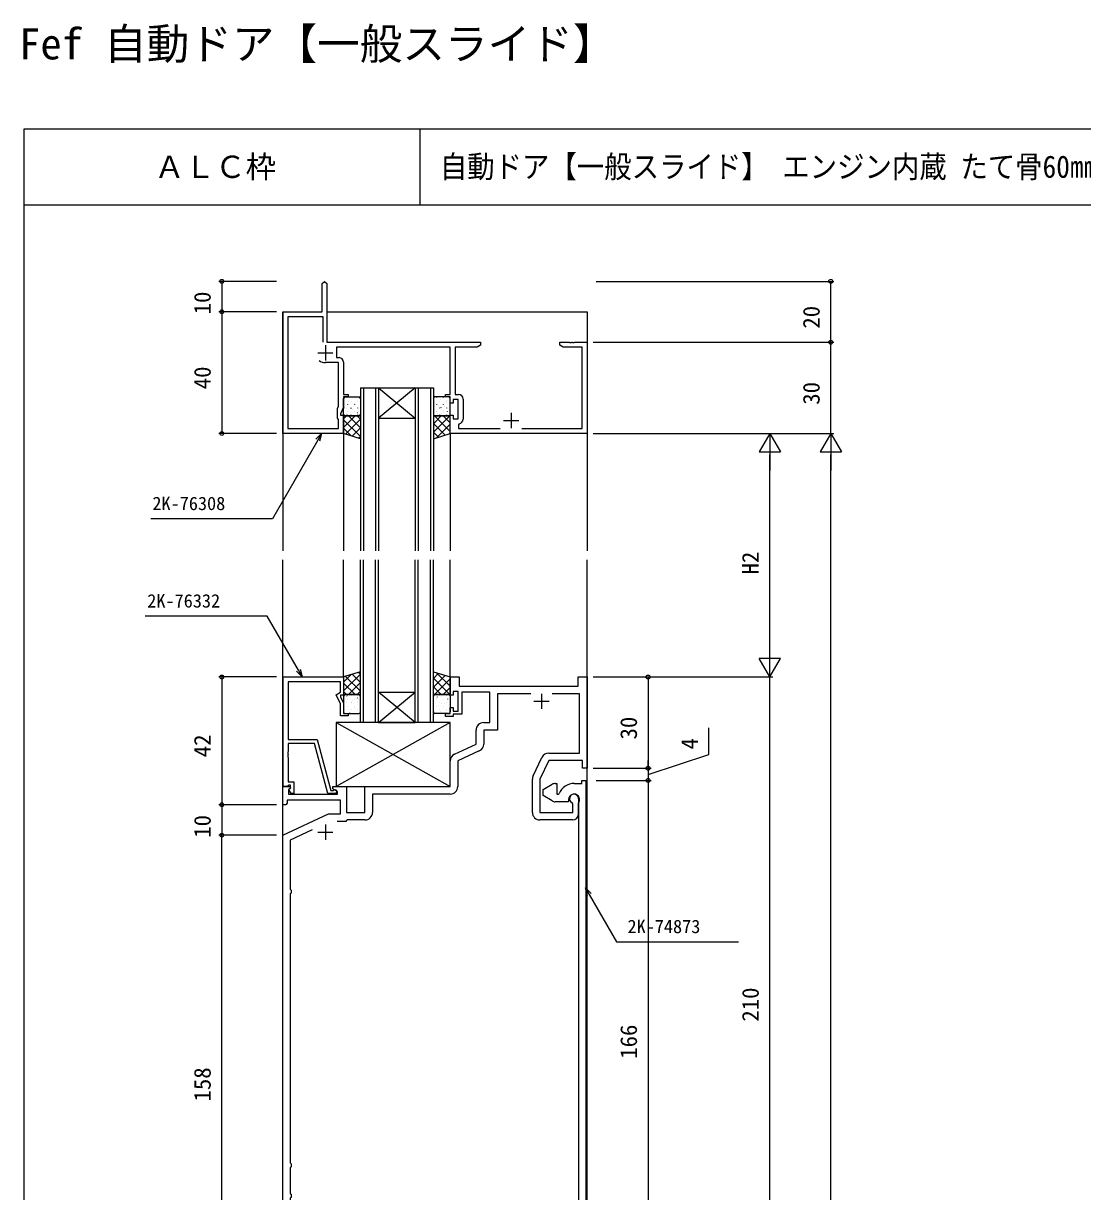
# Model space of a CAD drawing. Units: millimetres, scale not verified. Extents: x -437 to 438, y -681 to 679.
# Drawn here: x -436.9 to -89, y 294.7 to 678.6 of the extents above; entities that cross this region are included whole.
import ezdxf
from ezdxf.enums import TextEntityAlignment as Align

# ---------------------------------------------------------------- set-up
doc = ezdxf.new("R2010")
doc.units = ezdxf.units.MM
doc.header["$LTSCALE"] = 4
for name, color, linetype in [('0-1_USER1', 3, 'Continuous'), ('0-2_YKK_11', 7, 'Continuous'), ('0-3_YKK_12', 2, 'Continuous'), ('0-4_YKK_13', 4, 'Continuous'), ('0-6_YKK_D', 6, 'Continuous'), ('0-7_YKK_ZWAK', 7, 'Continuous')]:
    doc.layers.add(name, color=color, linetype=linetype)
doc.styles.add('ＭＳ ゴシック', font='')
doc.styles.get('ＭＳ ゴシック').set_extended_font_data('MS Gothic')

msp = doc.modelspace()

# ---------------------------------------------------------------- linework, layer by layer
at = {"layer": '0-2_YKK_11'}
for p, q in [((-337.7, 572.8), (-337.7, 567.8)), ((-340.2, 570.3), (-335.2, 570.3)), ((-292.47, 555.13), (-292.47, 548.47)), ((-276.7, 550.6), (-276.7, 545.6)), ((-279.2, 548.1), (-274.2, 548.1)), ((-266.7, 458.3), (-266.7, 453.3)), ((-269.2, 455.8), (-264.2, 455.8)), ((-269.458, 431.309), (-266.578, 437.373)), ((-269.7, 419.3), (-269.7, 430.236)), ((-254.5, 423.8), (-254.5, 418.8)), ((-337.7, 415.3), (-337.7, 410.3)), ((-256.5, 416.8), (-267.2, 416.8)), ((-340.2, 412.8), (-335.2, 412.8))]:
    msp.add_line(p, q, dxfattribs=at)
for points in [[(-331.7, 567.23), (-331.7, 556.6), (-330.2, 556.6), (-330.2, 555.8), (-331.7, 555.8), (-331.7, 552.445), (-332.7, 550.3), (-332.7, 549.8), (-331.7, 549.8), (-331.7, 543.8), (-351.7, 543.8), (-351.7, 583.8), (-338.7, 583.8), (-338.7, 593.05), (-337.95, 593.8), (-337.2, 593.05), (-337.2, 573.8), (-286.7, 573.8), (-286.7, 572.8), (-287.791, 572.17), (-295.07, 572.17), (-295.07, 556.63), (-293.97, 556.63)], [(-338.4, 573.8), (-338.4, 582.17), (-350.07, 582.17), (-350.07, 545.43), (-333.33, 545.43), (-333.33, 548.43), (-333.7, 548.8), (-333.7, 552.012), (-333.33, 552.806), (-333.33, 567.1), (-337.7, 567.1)], [(-273.164, 545.43), (-253.33, 545.43), (-253.33, 572.17), (-259.609, 572.17), (-260.7, 572.8), (-260.7, 573.8), (-257.658, 573.8), (-257.475, 573.68), (-256.925, 573.68), (-256.742, 573.8), (-256.658, 573.8), (-256.475, 573.68), (-255.925, 573.68), (-255.742, 573.8), (-251.7, 573.8), (-251.7, 543.8), (-296.7, 543.8), (-296.7, 549.8), (-295.7, 549.8), (-295.7, 548.6), (-294.1, 548.6), (-294.1, 555), (-295.7, 555), (-295.7, 553.8), (-296.7, 553.8), (-296.7, 555.8), (-298.2, 555.8), (-298.2, 556.6), (-296.7, 556.6), (-296.7, 572.17), (-334, 572.17), (-334, 568.73), (-333.2, 568.73)], [(-293.745, 546.987), (-294, 546.69), (-294, 545.43), (-280.236, 545.43)], [(-351.5, 427.8), (-351.5, 463.8), (-331.7, 463.8), (-331.7, 457.8), (-332.7, 457.8), (-332.7, 457.3), (-331.7, 455.155), (-331.7, 451.8), (-330.2, 451.8), (-330.2, 451), (-332.7, 451), (-332.7, 454.934), (-334.12, 457.98), (-332.7, 458.8), (-332.7, 462.17), (-349.87, 462.17), (-349.87, 443.3), (-340.402, 443.3), (-335.9, 426.5), (-335.066, 426.5), (-334.877, 426.567)], [(-285.7, 448.8), (-283.7, 448.8), (-283.7, 458.8), (-292.9, 458.8), (-292.9, 451.6), (-295.7, 451.6), (-295.7, 450.8), (-298.2, 450.8), (-298.2, 451.8), (-296.7, 451.8), (-296.7, 453.8), (-295.7, 453.8), (-295.7, 452.6), (-294.1, 452.6), (-294.1, 459), (-295.7, 459), (-295.7, 457.8), (-296.7, 457.8), (-296.7, 463.8), (-293.7, 463.8), (-293.7, 460.8), (-254.7, 460.8), (-254.7, 463.8), (-251.7, 463.8), (-251.7, 433.8), (-253.2, 433.8), (-253.2, 436.3), (-264.32, 436.3), (-267.2, 430.236), (-267.2, 419.3), (-256.43, 419.3), (-256.43, 422.155), (-256.608, 422.429)], [(-270.164, 458.3), (-281.2, 458.3), (-281.2, 446.3), (-285.7, 446.3), (-285.7, 441.764)], [(-264.32, 438.8), (-254.2, 438.8), (-254.2, 458.3), (-263.236, 458.3)], [(-295.257, 438.473), (-288.2, 441.764), (-288.2, 446.3)], [(-334.5, 425.5), (-336.874, 425.5), (-341.269, 441.9), (-349.87, 441.9), (-349.87, 439.258), (-349.99, 439.075), (-349.99, 438.525), (-349.87, 438.342), (-349.87, 438.258), (-349.99, 438.075), (-349.99, 437.525), (-349.87, 437.342), (-349.87, 429.3), (-348.1, 429.3), (-348.1, 425.5), (-348.923, 425.5), (-349.674, 426.8), (-349.1, 427.374), (-349.1, 428.3), (-349.67, 428.3), (-349.87, 428.1), (-350.17, 427.8), (-351.5, 427.8)], [(-287.143, 439.498), (-294.2, 436.207), (-294.2, 427.8)], [(-324.7, 427.8), (-296.7, 427.8), (-296.7, 436.207)], [(-351.7, 253.8), (-351.7, 411.8), (-336.688, 418.8), (-332.7, 418.8), (-332.7, 423.37), (-350.2, 423.37), (-350.2, 422.3), (-350.7, 421.8), (-351.7, 421.8), (-351.7, 427.8), (-349.4, 427.8), (-349.19, 427.286), (-349.192, 427.283), (-349.77, 426.706), (-349.77, 425.3), (-333.7, 425.3), (-333.7, 426.134), (-335.2, 427), (-335.2, 427.8), (-330.7, 427.8), (-330.7, 419.3), (-324.7, 419.3), (-324.7, 427.8)], [(-263.2, 423.068), (-266.2, 424.8), (-266.2, 426.8), (-263.2, 428.532)], [(-262.2, 428.8), (-261.7, 428.8), (-261.7, 425.3), (-261.191, 425.3), (-260.913, 425.487)], [(-256, 428.8), (-253.5, 428.8), (-253.5, 429.8), (-252.2, 429.8)], [(-252.2, 429.8), (-252.2, 253.8)], [(-296.7, 425.3), (-322.2, 425.3), (-322.2, 419.3)], [(-257.8, 423.5), (-257.8, 422.8), (-262.2, 422.8)], [(-254.4, 263.8), (-254.4, 418.546), (-254.44, 418.696), (-254.445, 418.705), (-254.455, 418.722), (-254.46, 418.73), (-254.5, 418.88), (-254.5, 422.418), (-254.457, 422.573)], [(-324.7, 416.8), (-330.5, 416.8), (-330.7, 416.6), (-331, 416.3), (-333.839, 416.3)], [(-341.999, 413.565), (-349.2, 410.207), (-349.2, 394.094), (-348.938, 393.796), (-348.938, 392.804), (-349.2, 392.506), (-349.2, 304.094), (-348.938, 303.796), (-348.938, 302.804), (-349.2, 302.506), (-349.2, 294.094), (-348.938, 293.796), (-348.938, 292.804), (-349.2, 292.506), (-349.2, 278.3), (-341.554, 278.3)]]:
    msp.add_lwpolyline(points, dxfattribs=at)
for centre, radius, start, end in [((-333.2, 567.23), 1.5, 0.00001, 89.99999), ((-337.7, 570.3), 3.2, 231.63348, 269.99999), ((-293.97, 555.13), 1.5, 0.00001, 89.99999), ((-293.97, 548.47), 1.5, 278.62693, 360), ((-285.7, 446.3), 2.5, 90.00001, 179.99999), ((-288.2, 441.764), 2.5, 295, 0), ((-294.2, 436.207), 2.5, 115.00001, 180.00001), ((-264.32, 436.3), 2.5, 90, 154.59228), ((-267.2, 430.236), 2.5, 154.5923, 180), ((-334.5, 426.1), 0.6, 270.00003, 128.94244), ((-296.7, 427.8), 2.5, 270.00001, 359.99999), ((-262.2, 426.8), 2, 89.99998, 120), ((-256, 423.5), 5.3, 89.99999, 157.9757), ((-262.2, 424.8), 2, 240, 270.00002), ((-256, 423.5), 1.8, 328.99728, 179.99999), ((-256, 423.8), 1.5, 0.00002, 246.07405), ((-324.7, 419.3), 2.5, 270.00001, 359.99999), ((-267.2, 419.3), 2.5, 180.00001, 269.99999), ((-256.5, 418.8), 2, 270.00001, 359.99999)]:
    msp.add_arc(centre, radius, start, end, dxfattribs=at)
at = {"layer": '0-3_YKK_12'}
for p, q in [((-351.7, 583.8), (-351.7, 505.3)), ((-351.7, 583.8), (-351.4, 583.8)), ((-337.2, 583.8), (-251.7, 583.8)), ((-251.7, 583.8), (-251.7, 505.3)), ((-326.2, 558.8), (-320.2, 558.8)), ((-326.2, 558.8), (-326.2, 505.3)), ((-325.2, 558.8), (-325.2, 505.3)), ((-321.2, 558.8), (-321.2, 505.3)), ((-320.2, 558.8), (-308.2, 558.8)), ((-320.2, 558.8), (-308.2, 548.8)), ((-308.2, 558.8), (-320.2, 548.8)), ((-320.2, 558.8), (-320.2, 505.3)), ((-308.2, 558.8), (-302.2, 558.8)), ((-308.2, 558.8), (-308.2, 505.3)), ((-307.2, 558.8), (-307.2, 505.3)), ((-303.2, 558.8), (-303.2, 505.3)), ((-302.2, 558.8), (-302.2, 505.3)), ((-320.2, 548.8), (-308.2, 548.8)), ((-331.7, 543.8), (-331.7, 505.3)), ((-296.7, 543.8), (-296.7, 505.3)), ((-351.7, 120.8), (-351.7, 502.3)), ((-331.7, 463.8), (-331.7, 502.3)), ((-326.2, 448.8), (-326.2, 502.3)), ((-325.2, 448.8), (-325.2, 502.3)), ((-321.2, 448.8), (-321.2, 502.3)), ((-320.2, 448.8), (-320.2, 502.3)), ((-308.2, 448.8), (-308.2, 502.3)), ((-307.2, 448.8), (-307.2, 502.3)), ((-303.2, 448.8), (-303.2, 502.3)), ((-302.2, 448.8), (-302.2, 502.3)), ((-296.7, 463.8), (-296.7, 502.3)), ((-251.7, 120.8), (-251.7, 502.3)), ((-320.2, 458.8), (-308.2, 458.8)), ((-320.2, 448.8), (-308.2, 458.8)), ((-308.2, 448.8), (-320.2, 458.8)), ((-320.2, 448.8), (-326.2, 448.8)), ((-320.2, 448.8), (-308.2, 448.8)), ((-302.2, 448.8), (-308.2, 448.8))]:
    msp.add_line(p, q, dxfattribs=at)
at = {"layer": '0-4_YKK_13'}
for p, q in [((-331.7, 550.085), (-331.7, 555.3)), ((-331.485, 554.44), (-331.485, 554.478)), ((-331.2, 555.8), (-326.7, 555.8)), ((-330.274, 555.651), (-330.274, 555.689)), ((-330.274, 553.371), (-330.274, 553.409)), ((-329.962, 554.402), (-329.96, 554.409)), ((-329.821, 555.634), (-329.78, 555.697)), ((-329.243, 554.44), (-329.243, 554.478)), ((-328.091, 553.67), (-328.088, 553.677)), ((-328.031, 555.651), (-328.031, 555.689)), ((-328.031, 553.371), (-328.031, 553.409)), ((-327, 554.44), (-327, 554.478)), ((-326.2, 555.3), (-326.2, 550.085)), ((-302.2, 555.3), (-302.2, 550.085)), ((-297.2, 555.8), (-301.7, 555.8)), ((-301.121, 555.651), (-301.121, 555.689)), ((-301.121, 553.371), (-301.121, 553.409)), ((-300.611, 553.048), (-300.609, 553.055)), ((-300.09, 554.44), (-300.09, 554.478)), ((-299.883, 555.106), (-299.88, 555.113)), ((-298.879, 555.651), (-298.879, 555.689)), ((-298.879, 553.371), (-298.879, 553.409)), ((-297.911, 554.656), (-297.909, 554.663)), ((-297.848, 554.44), (-297.848, 554.478)), ((-296.7, 550.085), (-296.7, 555.3)), ((-331.7, 548.629), (-330.744, 549.585)), ((-331.7, 545.801), (-327.916, 549.585)), ((-331.519, 550.004), (-331.517, 550.012)), ((-331.485, 552.16), (-331.485, 552.198)), ((-331.485, 549.88), (-331.485, 549.918)), ((-326.7, 549.585), (-331.2, 549.585)), ((-330.791, 552.062), (-330.788, 552.069)), ((-330.602, 550.015), (-330.561, 550.078)), ((-330.274, 551.091), (-330.274, 551.129)), ((-330.121, 549.585), (-326.2, 545.663)), ((-329.267, 552.032), (-329.226, 552.095)), ((-329.243, 552.16), (-329.243, 552.198)), ((-329.243, 549.88), (-329.243, 549.918)), ((-328.819, 551.613), (-328.817, 551.62)), ((-328.031, 551.091), (-328.031, 551.129)), ((-327.293, 549.585), (-326.2, 548.492)), ((-327.225, 550.678), (-327.183, 550.741)), ((-327, 552.16), (-327, 552.198)), ((-327, 549.88), (-327, 549.918)), ((-326.86, 551.128), (-326.857, 551.135)), ((-302.2, 547.017), (-299.632, 549.585)), ((-302.2, 544.188), (-296.803, 549.585)), ((-301.837, 549.585), (-296.7, 544.448)), ((-301.7, 549.585), (-297.2, 549.585)), ((-301.352, 550.956), (-301.35, 550.963)), ((-301.121, 551.091), (-301.121, 551.129)), ((-300.986, 550.366), (-300.945, 550.429)), ((-300.09, 552.16), (-300.09, 552.198)), ((-300.09, 549.88), (-300.09, 549.918)), ((-299.651, 552.383), (-299.61, 552.446)), ((-299.481, 550.224), (-299.478, 550.231)), ((-299.009, 549.585), (-296.7, 547.276)), ((-298.879, 551.091), (-298.879, 551.129)), ((-298.652, 552.564), (-298.65, 552.571)), ((-297.848, 552.16), (-297.848, 552.198)), ((-297.848, 549.88), (-297.848, 549.918)), ((-297.609, 551.029), (-297.567, 551.092)), ((-297.509, 549.774), (-297.507, 549.782)), ((-296.781, 551.832), (-296.778, 551.839)), ((-331.7, 548.335), (-326.2, 542.835)), ((-331.7, 545.506), (-329.208, 543.014)), ((-331.071, 543.602), (-326.2, 548.472)), ((-328.92, 542.924), (-326.2, 545.644)), ((-302.2, 547.119), (-298.358, 543.277)), ((-301.168, 542.392), (-296.7, 546.86)), ((-326.77, 542.246), (-326.2, 542.816)), ((-302.2, 544.291), (-300.509, 542.599)), ((-297.038, 543.694), (-296.7, 544.031)), ((-331.7, 459.265), (-326.2, 464.765)), ((-331.7, 462.094), (-329.208, 464.586)), ((-328.92, 464.676), (-326.2, 461.956)), ((-326.77, 465.354), (-326.2, 464.784)), ((-302.2, 463.309), (-300.509, 465.001)), ((-301.168, 465.208), (-296.7, 460.74)), ((-331.7, 461.799), (-327.916, 458.015)), ((-331.071, 463.998), (-326.2, 459.128)), ((-330.121, 458.015), (-326.2, 461.937)), ((-302.2, 460.481), (-298.358, 464.323)), ((-302.2, 463.412), (-296.803, 458.015)), ((-301.837, 458.015), (-296.7, 463.152)), ((-297.038, 463.906), (-296.7, 463.569)), ((-331.7, 458.971), (-330.744, 458.015)), ((-331.7, 457.515), (-331.7, 452.3)), ((-331.519, 457.596), (-331.517, 457.588)), ((-331.485, 457.72), (-331.485, 457.682)), ((-326.7, 458.015), (-331.2, 458.015)), ((-330.602, 457.585), (-330.561, 457.522)), ((-329.243, 457.72), (-329.243, 457.682)), ((-327.293, 458.015), (-326.2, 459.108)), ((-327.225, 456.922), (-327.183, 456.859)), ((-327, 457.72), (-327, 457.682)), ((-326.2, 452.3), (-326.2, 457.515)), ((-302.2, 460.583), (-299.632, 458.015)), ((-302.2, 452.3), (-302.2, 457.515)), ((-301.7, 458.015), (-297.2, 458.015)), ((-300.986, 457.234), (-300.945, 457.171)), ((-300.09, 457.72), (-300.09, 457.682)), ((-299.481, 457.376), (-299.478, 457.369)), ((-299.009, 458.015), (-296.7, 460.324)), ((-297.848, 457.72), (-297.848, 457.682)), ((-297.509, 457.826), (-297.507, 457.818)), ((-296.7, 457.515), (-296.7, 452.3)), ((-331.485, 455.44), (-331.485, 455.402)), ((-331.485, 453.16), (-331.485, 453.122)), ((-330.791, 455.538), (-330.788, 455.531)), ((-330.274, 456.509), (-330.274, 456.471)), ((-330.274, 454.229), (-330.274, 454.191)), ((-329.962, 453.198), (-329.96, 453.191)), ((-329.267, 455.568), (-329.226, 455.505)), ((-329.243, 455.44), (-329.243, 455.402)), ((-329.243, 453.16), (-329.243, 453.122)), ((-328.819, 455.987), (-328.817, 455.98)), ((-328.091, 453.93), (-328.088, 453.923)), ((-328.031, 456.509), (-328.031, 456.471)), ((-328.031, 454.229), (-328.031, 454.191)), ((-327, 455.44), (-327, 455.402)), ((-327, 453.16), (-327, 453.122)), ((-326.86, 456.472), (-326.857, 456.465)), ((-301.352, 456.644), (-301.35, 456.637)), ((-301.121, 456.509), (-301.121, 456.471)), ((-301.121, 454.229), (-301.121, 454.191)), ((-300.611, 454.552), (-300.609, 454.545)), ((-300.09, 455.44), (-300.09, 455.402)), ((-300.09, 453.16), (-300.09, 453.122)), ((-299.651, 455.217), (-299.61, 455.154)), ((-298.879, 456.509), (-298.879, 456.471)), ((-298.879, 454.229), (-298.879, 454.191)), ((-298.652, 455.036), (-298.65, 455.029)), ((-297.848, 455.44), (-297.848, 455.402)), ((-297.848, 453.16), (-297.848, 453.122)), ((-297.609, 456.571), (-297.567, 456.508)), ((-296.781, 455.768), (-296.778, 455.761)), ((-331.2, 451.8), (-326.7, 451.8)), ((-330.274, 451.949), (-330.274, 451.911)), ((-329.821, 451.966), (-329.78, 451.903)), ((-328.031, 451.949), (-328.031, 451.911)), ((-297.2, 451.8), (-301.7, 451.8)), ((-301.121, 451.949), (-301.121, 451.911)), ((-299.883, 452.494), (-299.88, 452.487)), ((-298.879, 451.949), (-298.879, 451.911)), ((-297.911, 452.944), (-297.909, 452.937)), ((-296.7, 448.8), (-334.2, 427.8)), ((-334.2, 448.8), (-296.7, 427.8))]:
    msp.add_line(p, q, dxfattribs=at)
for points in [[(-331.7, 543.8), (-331.7, 549.585), (-326.2, 549.585), (-326.2, 542.066)], [(-296.7, 543.8), (-296.7, 549.585), (-302.2, 549.585), (-302.2, 542.066)], [(-331.7, 463.8), (-331.7, 458.015), (-326.2, 458.015), (-326.2, 465.534)], [(-296.7, 463.8), (-296.7, 458.015), (-302.2, 458.015), (-302.2, 465.534)], [(-334.2, 427.8), (-296.7, 427.8), (-296.7, 448.8), (-334.2, 448.8)]]:
    msp.add_lwpolyline(points, close=True, dxfattribs=at)
for centre, start, end in [((-331.2, 555.3), 90, 180), ((-326.7, 555.3), 0, 90), ((-301.7, 555.3), 90, 180), ((-297.2, 555.3), 0, 90), ((-331.2, 550.085), 180, 270), ((-326.7, 550.085), 270, 0), ((-301.7, 550.085), 180, 270), ((-297.2, 550.085), 270, 0), ((-331.2, 457.515), 90, 180), ((-326.7, 457.515), 0, 90), ((-301.7, 457.515), 90, 180), ((-297.2, 457.515), 0, 90), ((-331.2, 452.3), 180, 270), ((-326.7, 452.3), 270, 0), ((-301.7, 452.3), 180, 270), ((-297.2, 452.3), 270, 0)]:
    msp.add_arc(centre, 0.5, start, end, dxfattribs=at)
at = {"layer": '0-6_YKK_D'}
for p, q in [((-353.7, 593.8), (-372.7, 593.8)), ((-371.7, 593.8), (-371.7, 583.8)), ((-248.7, 593.8), (-170.701, 593.8)), ((-171.701, 573.8), (-171.701, 593.8)), ((-353.7, 583.8), (-372.7, 583.8)), ((-353.7, 583.8), (-372.7, 583.8)), ((-371.7, 583.8), (-371.7, 543.8)), ((-249.7, 573.8), (-170.701, 573.8)), ((-248.7, 573.8), (-170.701, 573.8)), ((-171.701, 543.8), (-171.701, 573.8)), ((-353.7, 543.8), (-372.7, 543.8)), ((-249.7, 543.8), (-170.701, 543.8)), ((-249.7, 543.8), (-170.701, 543.8)), ((-249.7, 543.8), (-190.701, 543.8)), ((-191.701, 543.8), (-195.201, 537.738)), ((-191.701, 543.8), (-188.201, 537.738)), ((-191.701, 543.8), (-191.701, 531.676)), ((-171.701, 543.8), (-175.201, 537.738)), ((-171.701, 543.8), (-168.201, 537.738)), ((-171.701, 543.8), (-171.701, 531.676)), ((-195.201, 537.738), (-188.201, 537.738)), ((-175.201, 537.738), (-168.201, 537.738)), ((-191.701, 470.8), (-191.701, 536.8)), ((-171.701, -68.2), (-171.701, 536.8)), ((-191.701, 463.8), (-191.701, 475.924)), ((-191.701, 463.8), (-195.201, 469.862)), ((-188.201, 469.862), (-195.201, 469.862)), ((-191.701, 463.8), (-188.201, 469.862)), ((-353.7, 463.8), (-372.7, 463.8)), ((-371.7, 463.8), (-371.7, 421.8)), ((-249.7, 463.8), (-230.7, 463.8)), ((-249.7, 463.8), (-190.701, 463.8)), ((-249.7, 463.8), (-190.701, 463.8)), ((-231.7, 463.8), (-231.7, 433.8)), ((-191.701, 253.8), (-191.701, 463.8)), ((-231.7, 433.8), (-231.7, 436.35)), ((-249.7, 433.8), (-230.7, 433.8)), ((-248.7, 433.8), (-230.7, 433.8)), ((-231.7, 433.8), (-231.7, 429.8)), ((-231.7, 433.8), (-231.7, 429.8)), ((-248.7, 429.8), (-230.7, 429.8)), ((-248.7, 429.8), (-230.7, 429.8)), ((-231.7, 429.8), (-231.7, 427.25)), ((-231.7, 429.8), (-231.7, 263.8)), ((-353.7, 421.8), (-372.7, 421.8)), ((-353.7, 421.8), (-372.7, 421.8)), ((-371.7, 421.8), (-371.7, 411.8)), ((-353.7, 411.8), (-372.7, 411.8)), ((-353.7, 411.8), (-372.7, 411.8)), ((-371.7, 253.8), (-371.7, 411.8))]:
    msp.add_line(p, q, dxfattribs=at)
for points in [[(-338.946, 543.8), (-340.221, 541.592), (-355.105, 515.813), (-394.979, 515.813)], [(-340.813, 541.933), (-338.946, 543.8), (-339.63, 541.25)], [(-345.277, 463.8), (-346.552, 466.009), (-356.824, 483.8), (-396.903, 483.8)], [(-345.96, 466.35), (-345.277, 463.8), (-347.144, 465.667)], [(-231.7, 431.8), (-211.7, 438.356), (-211.7, 447.086)], [(-251.603, 391.928), (-252.286, 394.478), (-250.419, 392.611)], [(-252.286, 394.478), (-251.011, 392.269), (-242.08, 376.8), (-202.001, 376.8)]]:
    msp.add_lwpolyline(points, dxfattribs=at)
for centre in [(-371.7, 593.8), (-171.701, 593.8), (-371.7, 583.8), (-371.7, 583.8), (-171.701, 573.8), (-171.701, 573.8), (-371.7, 543.8), (-371.7, 463.8), (-231.7, 463.8), (-231.7, 433.8), (-231.7, 433.8), (-231.7, 429.8), (-231.7, 429.8), (-371.7, 421.8), (-371.7, 421.8), (-371.7, 411.8), (-371.7, 411.8)]:
    msp.add_circle(centre, 0.637, dxfattribs=at)
at = {"layer": '0-7_YKK_ZWAK'}
for p, q in [((-436.7, 643.8), (-436.7, -681.2)), ((438.3, 643.8), (-436.7, 643.8)), ((-306.7, 643.8), (-306.7, 618.8)), ((438.3, 618.8), (-436.7, 618.8))]:
    msp.add_line(p, q, dxfattribs=at)

# ---------------------------------------------------------------- texts
at = {"layer": '0-1_USER1', "style": 'ＭＳ ゴシック'}
for s, height, p in [('Fef 自動ドア【一般スライド】', 10.26, (-438.288, 663.658)), ('ＡＬＣ枠', 7.331, (-393.888, 625.573))]:
    msp.add_text(s, height=height, dxfattribs=at).set_placement(p, align=Align.BOTTOM_LEFT)
at = {"layer": '0-1_USER1', "style": 'ＭＳ ゴシック', "width": 0.9}
msp.add_text('自動ドア【一般スライド】 エンジン内蔵 たて骨60㎜見付 たてかまち100㎜見付 枠：35㎜溝幅 障子：35㎜溝幅', height=7.331, dxfattribs=at).set_placement((-300.103, 625.63), align=Align.BOTTOM_LEFT)
at = {"layer": '0-6_YKK_D', "style": 'ＭＳ ゴシック'}
for s, p in [('10', (-373.7, 582.962)), ('20', (-173.701, 578.26)), ('40', (-373.7, 558.345)), ('30', (-173.701, 553.26)), ('H2', (-193.701, 497.472)), ('30', (-233.7, 443.26)), ('42', (-373.7, 437.431)), ('4', (-213.7, 439.972)), ('10', (-373.7, 410.962)), ('210', (-193.701, 350.533)), ('166', (-233.7, 338.341)), ('158', (-373.7, 324.299))]:
    msp.add_text(s, height=5.499, rotation=90, dxfattribs=at).set_placement(p, align=Align.BOTTOM_LEFT)
for s, p in [('2K-76308', (-394.507, 517.313)), ('2K-76332', (-396.192, 485.3)), ('2K-74873', (-238.473, 378.3))]:
    msp.add_text(s, height=4.399, dxfattribs=at).set_placement(p, align=Align.BOTTOM_LEFT)

doc.saveas('drawing.dxf')
